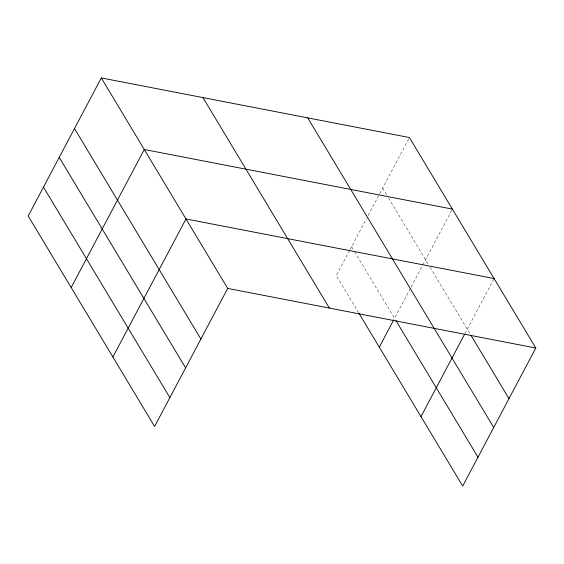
<?xml version="1.0" encoding="UTF-8"?>
<svg xmlns="http://www.w3.org/2000/svg" width="564" height="564" viewBox="0 0 564 564"><rect width="100%" height="100%" fill="white"/><g stroke="black" fill="none" stroke-linecap="round" stroke-linejoin="round"><path stroke-width="0.42" stroke-dasharray="2.82 2.11" d="M349.574 250.529L336.306 275.584L358.478 312.491M349.976 249.767L366.515 218.529M368.13 215.483L409.401 137.538M410.303 288.564L394.56 318.293L354.298 251.248M411.107 287.048L422.358 265.785M422.76 265.031L452.377 209.096M464.877 333.726L494.085 278.553M382.603 188.15L386.671 194.932M388.483 197.943L428.295 264.241M430.113 267.265L470.461 334.459M351.583 246.729L353.847 250.494"/><path stroke-width="0.85" d="M101.294 77.938L28.2 215.984L154.599 426.462L227.694 288.416L101.294 77.938L409.401 137.538L535.8 348.016L462.706 486.062L358.93 313.246M71.177 287.548L144.271 149.502L452.377 209.096M112.885 357.005L185.979 218.959L494.085 278.553M379.283 347.149L393.757 319.809M420.998 416.606L464.475 334.487M227.694 288.416L535.8 348.016M470.919 335.213L509.003 398.628M307.725 117.869L493.726 427.484M395.921 320.556L477.983 457.207M202.969 97.607L329.369 308.085M74.49 128.557L200.89 339.034M59.213 157.405L185.612 367.883M43.477 187.135L169.877 397.613"/></g></svg>
